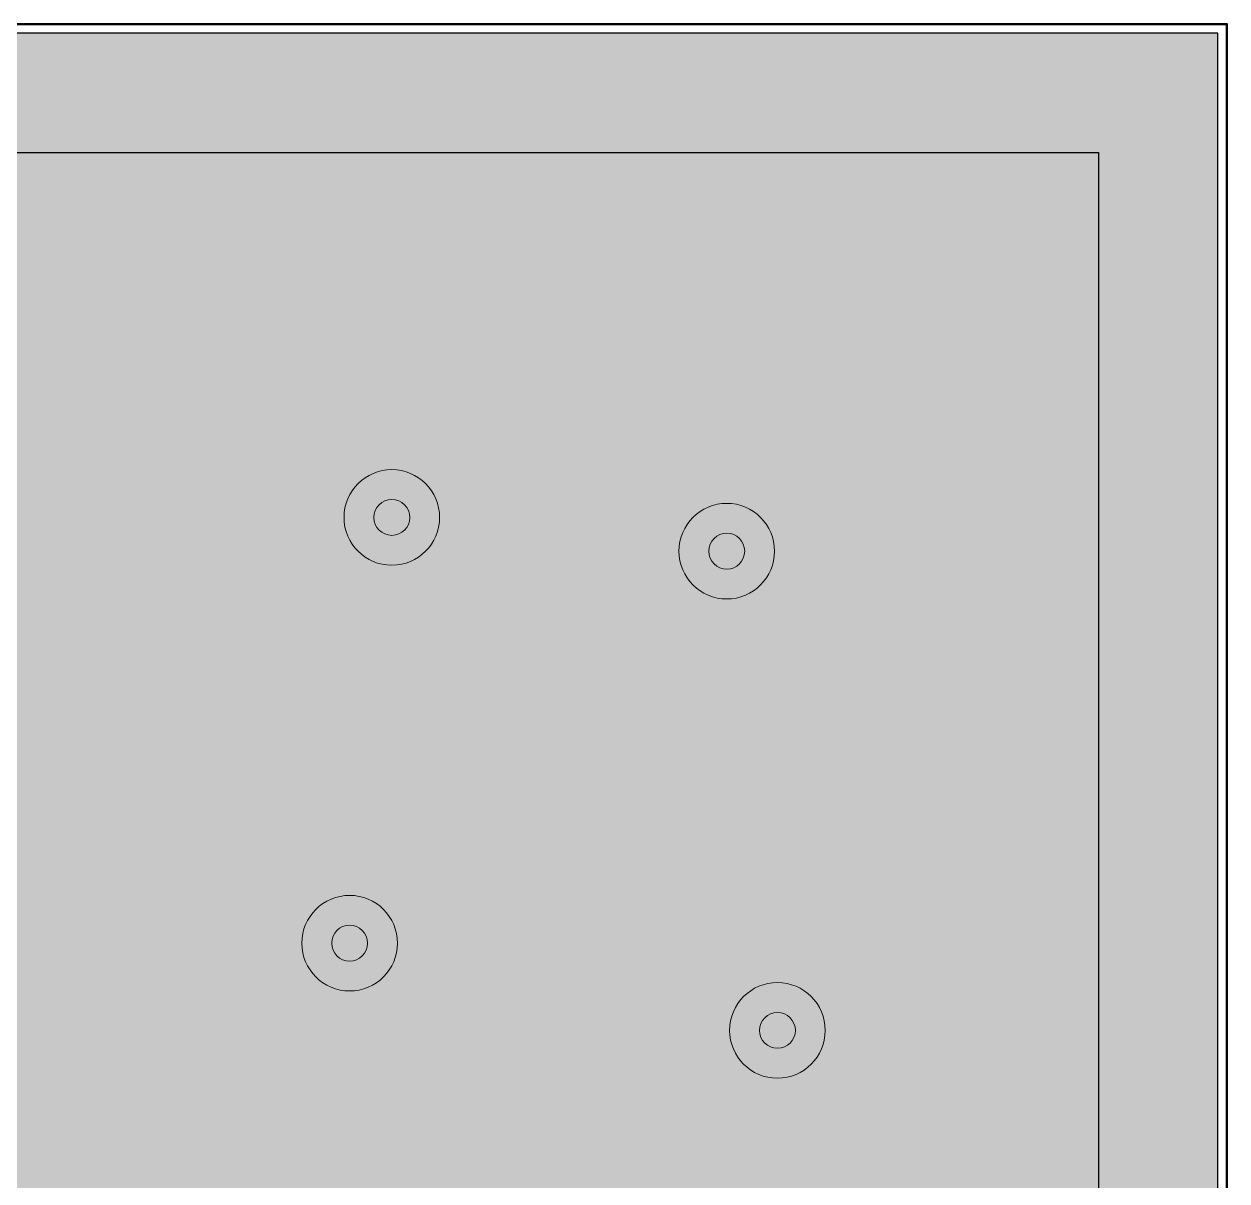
# Model space of a CAD drawing. Header units: millimetres. Extents: x 23 to 299, y 5 to 130.
# Drawn here: x 100.06 to 120.19, y 43.35 to 62.71 of the extents above; entities that cross this region are included whole.
import ezdxf

# ---------------------------------------------------------------- set-up
doc = ezdxf.new("R2010")
doc.units = ezdxf.units.MM
doc.layers.get('0').update_dxf_attribs({"lineweight": 25})
doc.layers.add('LEGENDA', color=7, linetype='Continuous', lineweight=18)
doc.layers.add('LOTTO', color=3, linetype='Continuous', lineweight=50)

msp = doc.modelspace()

# ---------------------------------------------------------------- hatches: boundary and pattern name
h = msp.add_hatch()
h.set_pattern_fill('GRASS', scale=0.013)
h.set_pattern_definition([(90, (-74.04778, -8.41556), (-0.23348666, 0.23348666), [0.0619125, -0.4050608]), (45, (-74.04778, -8.41556), (-0.23348666, 0.23348666), [0.0619125, -0.2682875]), (135, (-74.04778, -8.41556), (-0.23348666, -0.23348666), [0.0619125, -0.2682875])])
h.paths.add_polyline_path([(62.36456, 42.04972), (64.36456, 42.04972), (64.36456, 60.55972), (118.04456, 60.55972), (118.04456, 21.87972), (89.80186, 21.87972), (89.80186, 19.87972), (120.04456, 19.87972), (120.04456, 62.55972), (62.36456, 62.55972)])
h = msp.add_hatch(color=92)
h.dxf.hatch_style = 1
h.paths.add_polyline_path([(99.62644, 46.34742), (89.66456, 46.34742), (89.66456, 44.14972), (92.27578, 44.14972), (92.27578, 42.74135), (116.77578, 42.74135), (116.87578, 42.74135), (116.87578, 38.84135), (116.77578, 38.84135), (104.6141, 38.84135), (92.27578, 38.84135), (92.27578, 26.9904), (96.00261, 26.9904), (96.00261, 34.54931), (109.00261, 34.54931), (109.00261, 25.54931), (109.00261, 24.54931), (96.00261, 24.54931), (96.00261, 21.87972), (118.04456, 21.87972), (118.04456, 60.55972), (64.36456, 60.55972), (64.36456, 44.14972), (87.36456, 44.14972), (87.36456, 46.34742), (78.62644, 46.34742), (78.62644, 57.34742), (99.62644, 57.34742)])

# ---------------------------------------------------------------- linework, layer by layer
for p, q in [((62.21456, 62.70972), (120.19456, 62.70972)), ((120.19456, 62.70972), (120.19456, 19.72972))]:
    msp.add_line(p, q)
msp.add_lwpolyline([(92.27578, 21.87972), (89.80186, 21.87972), (89.80186, 19.87972), (120.04456, 19.87972), (120.04456, 62.55972), (62.36456, 62.55972), (62.36456, 42.04972), (64.36456, 42.04972), (64.36456, 60.55972), (118.04456, 60.55972), (118.04456, 21.87972), (89.80186, 21.87972)])
at = {"layer": 'LEGENDA', "color": 3}
for centre, radius in [((106.21783, 54.45509), 0.8), ((106.21783, 54.45509), 0.3), ((111.82317, 53.89038), 0.8), ((111.82317, 53.89038), 0.3), ((105.51181, 47.33145), 0.8), ((105.51181, 47.33145), 0.3), ((112.67157, 45.87261), 0.8), ((112.67157, 45.87261), 0.3)]:
    msp.add_circle(centre, radius, dxfattribs=at)
at = {"layer": 'LOTTO'}
msp.add_lwpolyline([(60.19456, 17.70972), (120.19456, 17.70972), (120.19456, 62.70972), (60.19456, 62.70972)], close=True, dxfattribs=at)

doc.saveas('drawing.dxf')
